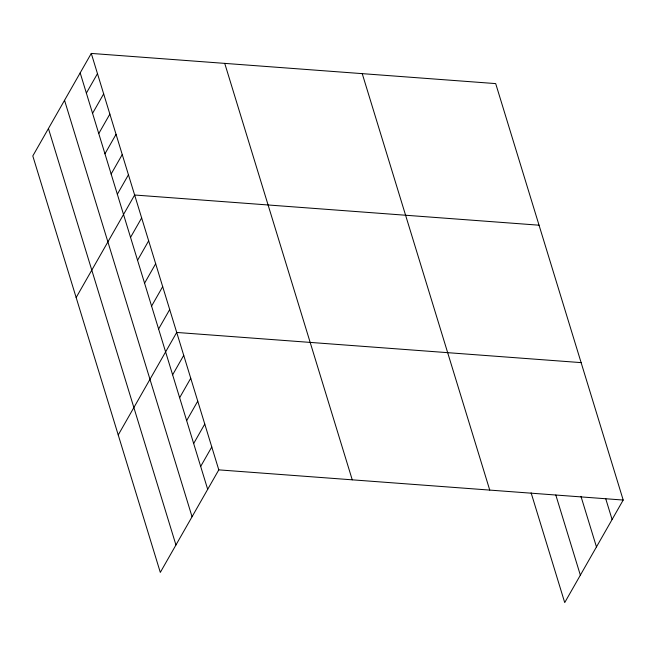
<?xml version="1.0" encoding="UTF-8"?>
<svg xmlns="http://www.w3.org/2000/svg" width="656" height="656" viewBox="0 0 656 656"><rect width="100%" height="100%" fill="white"/><g stroke="black" fill="none" stroke-linecap="round" stroke-linejoin="round"><path stroke-width="0.98" d="M91.282 53.423L32.8 155.948L160.31 572.401L218.792 469.868L91.282 53.423L495.69 83.599L623.2 500.052L564.718 602.577L531.114 492.828M86.371 93.119L97.473 73.652M92.562 113.349L103.664 93.882M98.753 133.578L109.864 114.103M104.952 153.799L116.055 134.332M111.143 174.029L122.246 154.562M117.334 194.258L128.445 174.791M76.153 297.545L134.636 195.012L539.043 225.197M130.544 237.39L141.647 217.923M137.555 260.293L148.658 240.826M144.566 283.195L155.677 263.728M151.585 306.106L162.688 286.631M158.596 329.009L169.699 309.542M118.236 434.969L176.71 332.444L581.118 362.62M172.626 374.814L183.729 355.347M179.637 397.725L190.74 378.25M186.648 420.627L197.751 401.16M193.659 443.53L204.77 424.063M200.679 466.432L211.781 446.966M218.792 469.868L623.2 500.052M605.668 498.519L612.097 519.519M580.97 496.346L596.46 546.924M555.804 495.001L580.355 575.164M362.235 73.644L489.745 490.089M224.737 63.386L352.247 479.831M80.18 72.89L207.69 489.343M64.542 100.302L192.052 516.748M48.437 128.543L175.947 544.988"/></g></svg>
